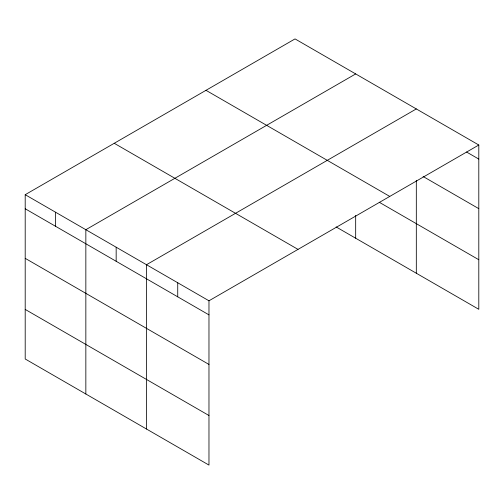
<?xml version="1.0" encoding="UTF-8"?>
<svg xmlns="http://www.w3.org/2000/svg" width="504" height="504" viewBox="0 0 504 504"><rect width="100%" height="100%" fill="white"/><g stroke="black" fill="none" stroke-linecap="round" stroke-linejoin="round"><path stroke-width="0.76" d="M25.2 194.695L208.971 300.793L208.971 465.091L25.2 358.987L25.2 194.695L295.029 38.909L478.8 145.013L478.8 309.305L336.13 226.939M355.673 73.924L85.844 229.704L85.844 394.002M416.317 108.933L146.488 264.72L146.488 429.017M208.971 300.793L478.8 145.013M466.578 152.025L478.8 159.081M423.108 176.501L478.8 208.656M205.985 90.317L389.756 196.421M379.254 202.262L478.8 259.73M114.244 143.287L298.015 249.386M25.2 208.763L208.971 314.868M25.2 258.338L208.971 364.436M25.2 309.418L208.971 415.516M416.317 180.438L416.317 273.231M355.673 215.397L355.673 238.222M177.729 282.757L177.729 296.831M116.166 247.212L116.166 261.286M55.522 212.203L55.522 226.271"/></g></svg>
